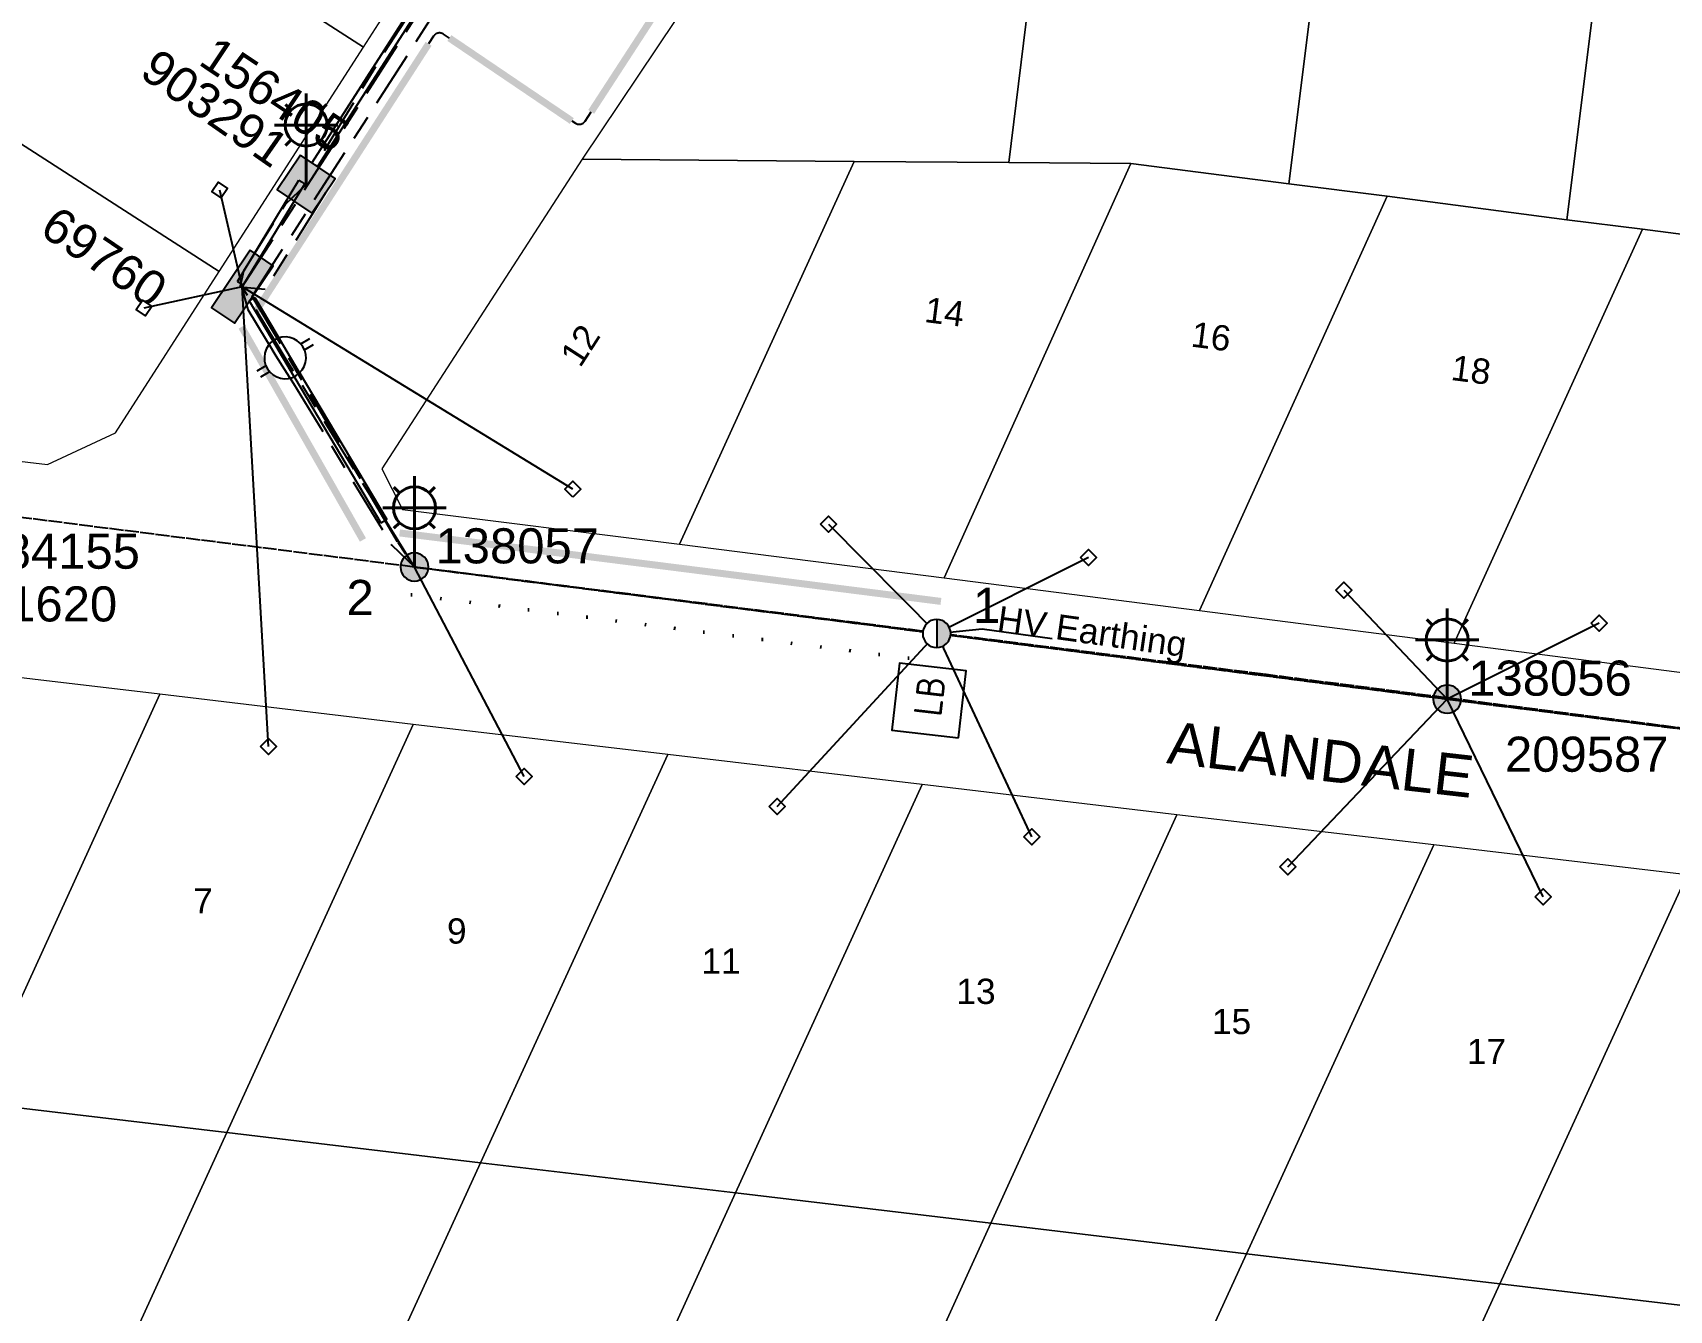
# Model space of a CAD drawing. Header units: metres. Extents: x 302407 to 305113, y 6184433 to 6187336.
# Drawn here: x 302961.3 to 303077.9, y 6186423.1 to 6186514.2 of the extents above; entities that cross this region are included whole.
import ezdxf
from ezdxf.enums import TextEntityAlignment as Align

# ---------------------------------------------------------------- set-up
doc = ezdxf.new("R2010")
doc.units = ezdxf.units.M
for name, pattern in [('Cable Exist OH', [1, 1, 0]), ('Cable Exist UG', [8.2, 4, -1.2, 1.8, -1.2]), ('Cable Remove', [2, 0, -2])]:
    doc.linetypes.add(name, pattern=pattern)
doc.layers.get('0').update_dxf_attribs({"color": 6})
for name, color, linetype, lineweight in [('Cadastre Buildings_SP_EXT', 7, 'Continuous', 5), ('Cadastre Land Parcels_SP_EXT', 7, 'Continuous', 5), ('Cadastre Roads_SP_EXT', 7, 'Continuous', 5)]:
    doc.layers.add(name, color=color, linetype=linetype, lineweight=lineweight)
for name, color, linetype in [('Duct_SP_EXT', 7, 'Continuous'), ('Equip_LV_EXT', 7, 'Continuous'), ('Equip_SP_HV_EXT', 7, 'Continuous'), ('Equip_SP_SL_EXT', 7, 'Continuous'), ('Mains_HV_EXT', 7, 'Continuous'), ('Mains_HV_MOD', 7, 'Continuous'), ('Mains_LV_EXT', 7, 'Continuous'), ('Mains_LV_MOD', 7, 'Continuous'), ('Mains_SL_EXT', 7, 'Continuous'), ('Mains_SL_MOD', 7, 'Continuous'), ('Notes', 7, 'Continuous'), ('Services_SP_EXT', 7, 'Continuous'), ('Sub_SP_TR_HV_LV_EXT', 7, 'Continuous'), ('SupportsOH_SP_TR_HV_LV_SL_EXT', 7, 'Continuous'), ('SupportsOH_SP_TR_HV_LV_SL_NEW', 7, 'Continuous'), ('SupportsUG_SP_LV_EXT', 7, 'Continuous'), ('SupportsUG_SP_LV_SL_EXT', 7, 'Continuous'), ('Trench_SP_NEW', 7, 'Continuous')]:
    doc.layers.add(name, color=color, linetype=linetype)
doc.styles.add('COLUMN_LABEL', font='arial.ttf')
doc.styles.add('iecARIAL', font='arial.ttf', dxfattribs={"height": 2})
doc.styles.add('POLE_LABEL', font='arial.ttf')
doc.styles.get("Standard").update_dxf_attribs({"font": 'arial.ttf'})
doc.linetypes.add('Cable E UG', pattern='A,6,-0.5,["E",Standard,S=1.7,R=0,X=0.5,Y=-1],-2.9', length=9.4)
doc.linetypes.add('IE Trench HV', pattern='A,7,-0.2,["/",Standard,S=3,R=0,X=0.6,Y=-1.4],-2.5', length=9.7)

# ---------------------------------------------------------------- blocks, each defined once
blk = doc.blocks.new('SUB_POLE_EXT')
blk.add_wipeout([(0, 4.22), (0.42, 4.2), (0.83, 4.14), (1.21, 4.05), (1.62, 3.9), (1.99, 3.72), (2.35, 3.51), (2.68, 3.26), (2.99, 2.99), (3.28, 2.66), (3.52, 2.34), (3.76, 1.92), (3.9, 1.62), (4.04, 1.23), (4.18, 0.63), (4.22, 0), (4.18, -0.61), (4.06, -1.15), (3.9, -1.62), (3.58, -2.24), (3.22, -2.73), (2.97, -3.01), (2.68, -3.26), (2.36, -3.5), (2, -3.72), (1.64, -3.89), (1.25, -4.03), (0.82, -4.14), (0.42, -4.2), (0, -4.22), (-0.41, -4.2), (-0.8, -4.15), (-1.21, -4.05), (-1.62, -3.9), (-1.99, -3.73), (-2.35, -3.51), (-2.68, -3.26), (-2.96, -3.02), (-3.23, -2.72), (-3.51, -2.35), (-3.71, -2.01), (-3.91, -1.6), (-4.05, -1.21), (-4.16, -0.76), (-4.22, -0.14), (-4.21, 0.39), (-4.14, 0.83), (-4.03, 1.27), (-3.9, 1.63), (-3.71, 2.02), (-3.5, 2.37), (-3.28, 2.67), (-2.99, 2.99), (-2.68, 3.27), (-2.33, 3.52), (-1.98, 3.73), (-1.63, 3.9), (-1.2, 4.05), (-0.78, 4.15), (-0.4, 4.21)])
blk.add_line((2.16, 0.48), (2.16, 0.48, 0))
blk.add_lwpolyline([(-4.22, 0, 1), (4.22, 0, 1)], format="xyb", close=True)
blk.add_lwpolyline([(2.14, 0.52), (0, 4.22), (-3.66, -2.11), (3.66, -2.11)], close=True)
for tag, height, flags, p in [('ASSET_NUM', 3.5, 8, (2, 2)), ('STREET_CODE', 0.2, 9, (1.5, 0)), ('CONSTRUCTED_VOLTAGE', 0.2, 9, (1.5, -0.2)), ('OPERATING_VOLTAGE', 0.2, 9, (1.5, -0.6)), ('OPERATED_BY', 0.2, 9, (1.5, -0.8)), ('ORIENTATION', 0.2, 9, (1.5, -1.2)), ('NO_PHASES', 0.2, 9, (1.5, -0.4)), ('MAINTAINED_BY', 0.2, 9, (1.5, -1)), ('OWNED_BY', 0.2, 9, (1.5, -1.4)), ('SECONDARY_VOLTAGE', 0.2, 9, (1.5, -1.6)), ('STATE', 0.2, 9, (1.5, -1.8)), ('SUBSTATION_TYPE', 0.2, 9, (1.5, -2)), ('USAGE', 0.2, 9, (1.5, -2.2)), ('LEGEND', 0.2, 9, (1.5, -2.4)), ('STREETNAME', 0.2, 9, (1.5, -2.8)), ('SUBURB', 0.2, 9, (1.5, -3)), ('Z', 0.2, 1, (1.5, -3.4)), ('LOCATION', 0.2, 9, (1.5, -2.6)), ('NOTES', 0.2, 9, (1.5, -3.2))]:
    blk.add_attdef(tag, text='', height=height, dxfattribs=dict(flags=flags)).set_placement(p, align=Align.MIDDLE_LEFT)
blk = doc.blocks.new('COLUMN_EXT')
blk.add_hatch(color=256).paths.add_polyline_path([(-1.49, 1.48), (-1.49, -1.49), (1.48, -1.49), (1.48, 1.48)])
blk.add_lwpolyline([(-1.49, -1.49), (1.48, -1.49), (1.48, 1.48), (-1.49, 1.48)], close=True)
for tag, height, style, flags, p in [('ASSET_NUM', 2.5, 'COLUMN_LABEL', 8, (2, 2)), ('STRUCTURE_PLANT_NUMBER', 0.2, 'POLE_LABEL', 9, (1.81, 0.03)), ('STREET_CODE', 0.2, 'COLUMN_LABEL', 9, (1.81, -0.2))]:
    blk.add_attdef(tag, text='', height=height, dxfattribs=dict(style=style, flags=flags)).set_placement(p, align=Align.MIDDLE_LEFT)
at = {"flags": 9}
for tag, p in [('COLUMN_TYPE', (1.81, -0.4)), ('OWNED_BY', (1.81, -0.6)), ('STATE', (1.81, -0.8)), ('USAGE', (1.81, -1)), ('LEGEND', (1.81, -1.2)), ('STREETNAME', (1.81, -1.6)), ('SUBURB', (1.81, -1.8)), ('LOCATION', (1.81, -1.4)), ('NOTES', (1.81, -2))]:
    blk.add_attdef(tag, text='', height=0.2, dxfattribs=at).set_placement(p, align=Align.MIDDLE_LEFT)
at = {"flags": 1}
blk.add_attdef('Z', (1.81, -2.35), '', height=0.2, dxfattribs=at)
blk = doc.blocks.new('PILLAR_EXT')
blk.add_hatch(color=256).paths.add_polyline_path([(-2.475, 0.99), (-2.475, -0.99), (2.475, -0.99), (2.475, 0.99)])
blk.add_lwpolyline([(-2.475, -0.99), (2.475, -0.99), (2.475, 0.99), (-2.475, 0.99)], close=True)
at = {"style": 'iecARIAL', "flags": 8}
blk.add_attdef('ASSET_NUM', (1.5, 3.5), '', height=2.5, dxfattribs=at)
for tag, p, flags in [('OWNED_BY', (0, -0.2), 9), ('STATE', (0, -0.4), 9), ('SUPPORT_TYPE', (0, -0.6), 9), ('USAGE', (0, -0.8), 9), ('LEGEND', (0, -1), 9), ('LOCATION', (0, -1.2), 9), ('STREETNAME', (0, -1.8), 9), ('SUBURB', (0, -2), 1), ('NOTES', (0, -1.4), 9), ('PARENT', (0, -1.6), 9)]:
    blk.add_attdef(tag, p, '', height=0.2, dxfattribs=dict(flags=flags))
blk = doc.blocks.new('SL_LANTERN_EXT')
at = {"lineweight": 40}
for p, q in [((0, 1.97), (0, 6.47)), ((-1.46, 5.68), (-1.06, 5.28)), ((1.46, 5.68), (1.06, 5.28)), ((-2.25, 4.22), (2.25, 4.22)), ((-1.46, 2.76), (-1.06, 3.16)), ((0, 0), (0, 2.72)), ((1.46, 2.76), (1.06, 3.16))]:
    blk.add_line(p, q, dxfattribs=at)
blk.add_circle((0, 4.22), 1.5, dxfattribs=at)
at = {"style": 'iecARIAL', "flags": 8}
blk.add_attdef('ASSET_NUM', (1.5, 1.5), '', height=2.5, dxfattribs=at)
for tag, p, height, flags in [('CONSTRUCTED_VOLTAGE', (0.98, -0.65), 0.2, 9), ('CONTROL_TYPE', (0.98, -0.85), 0.2, 9), ('LANTERN_PURPOSE', (0.98, -1.05), 0.2, 9), ('LANTERN_TYPE', (0.98, -1.25), 0.2, 9), ('LNUMBER', (2.18, -3.25), 2.5, 8), ('OPERATING_VOLTAGE', (0.98, -1.65), 0.2, 9), ('ORIENTATION', (0.98, -1.85), 0.2, 9), ('OWNED_BY', (0.98, -2.05), 0.2, 9), ('STATE', (0.98, -2.25), 0.2, 9), ('NO_PHASES', (0.98, -1.45), 0.2, 9), ('USAGE', (0.98, -2.45), 0.2, 9), ('CEXIST', (0.98, -2.65), 0.2, 9), ('CNEW', (0.98, -2.85), 0.2, 9), ('CNUMBER', (0.98, -3.05), 0.2, 9), ('CREMOVE', (0.98, -3.25), 0.2, 9), ('CREPLACE', (0.98, -3.45), 0.2, 9), ('LKINGHEIGHT', (0.98, -3.65), 0.2, 9), ('LBRACKET', (0.98, -3.85), 0.2, 9), ('LBRACKETVOCAB', (0.98, -4.05), 0.2, 9), ('LCATEGORY', (0.98, -4.25), 0.2, 9), ('LCHARGE1', (0.98, -4.45), 0.2, 9), ('LCHARGE1PERCENT', (0.98, -4.65), 0.2, 9), ('LCHARGE2', (0.98, -4.85), 0.2, 9), ('LCHARGE2PERCENT', (0.98, -5.05), 0.2, 9), ('LCHARGE3', (0.98, -5.25), 0.2, 9), ('LCHARGE3PERCENT', (0.98, -5.45), 0.2, 9), ('LEXIST', (0.98, -5.65), 0.2, 9), ('LLAMP', (0.98, -5.85), 0.2, 9), ('LLAMPVOCAB', (0.98, -6.05), 0.2, 9), ('LMAST', (0.98, -6.25), 0.2, 9), ('LMASTVOCAB', (0.98, -6.45), 0.2, 9), ('LNEW', (0.98, -6.65), 0.2, 9), ('LANTNUMBER', (0.98, -6.85), 0.2, 9), ('LOUTREACH', (0.98, -7.25), 0.2, 9), ('LOUTREACHVOCAB', (0.98, -7.45), 0.2, 9), ('LRATECODE', (0.98, -7.65), 0.2, 9), ('LREMOVE', (0.98, -7.85), 0.2, 9), ('LREPLACE', (0.98, -8.05), 0.2, 9), ('LTYPE', (0.98, -8.25), 0.2, 9), ('STREETNAME', (0.98, -9.25), 0.2, 9), ('SUBURB', (0.98, -9.45), 0.2, 1), ('LTYPEVOCAB', (0.98, -8.45), 0.2, 9), ('LEGEND', (0.98, -8.65), 0.2, 9), ('LOCATION', (0.98, -8.85), 0.2, 9), ('NOTES', (0.98, -9.05), 0.2, 9)]:
    blk.add_attdef(tag, p, '', height=height, dxfattribs=dict(flags=flags))
blk = doc.blocks.new('CCP_EXT')
at = {"flags": 9}
for tag, p in [('STATE', (0, -1.8)), ('LEGEND', (0, -1.4)), ('LIFE_SUPPORT', (0, -1.6)), ('NOTES', (0, -2))]:
    blk.add_attdef(tag, text='', height=0.2, dxfattribs=at).set_placement(p, align=Align.MIDDLE_LEFT)
blk.add_wipeout([(0, 0.57), (0.57, 0), (0, -0.57), (-0.57, 0)])
blk.add_lwpolyline([(-0.57, 0), (0, 0.57), (0.57, 0), (0, -0.57), (-0.57, 0)])
at = {"flags": 1}
blk.add_attdef('Z', (0, 0), '', height=0.2, dxfattribs=at)
at = {"flags": 9}
for tag, p in [('CCP_TYPE', (0, 0)), ('CONSTRUCTED_VOLTAGE', (0, -0.2)), ('OPERATING_VOLTAGE', (0, -0.6)), ('ORIENTATION', (0, -0.8)), ('OWNED_BY', (0, -1)), ('NO_PHASES', (0, -0.4)), ('USAGE', (0, -1.2))]:
    blk.add_attdef(tag, text='', height=0.2, dxfattribs=at).set_placement(p, align=Align.MIDDLE_LEFT)
blk = doc.blocks.new('POLE_EXT')
blk.add_hatch(color=256).paths.add_polyline_path([(-1, 0, 1), (1, 0, 1)])
blk.add_lwpolyline([(-1, 0, 1), (1, 0, 1)], format="xyb", close=True)
for tag, height, flags, p in [('pNumber', 2.5, 8, (-17.84, 2.07)), ('OWNED_BY', 0.2, 9, (1.35, -0.4)), ('SPECIAL_USE', 0.2, 9, (1.35, -0.8)), ('STATE', 0.2, 9, (1.35, -1)), ('PARENT', 0.2, 9, (1.35, -0.6)), ('USAGE', 0.2, 9, (1.35, -1.2)), ('cLV', 0.2, 9, (1.35, -1.4)), ('hDepth', 0.2, 9, (1.35, -1.6)), ('hDia', 0.2, 9, (1.35, -1.8)), ('cHV', 0.2, 9, (1.35, -2)), ('LBRACKET', 0.2, 9, (1.35, -2.2)), ('LExisting', 0.2, 9, (1.35, -2.4)), ('cLinedev', 0.2, 9, (1.35, -3.4)), ('LANTNUMBER', 0.2, 9, (1.35, -2.6)), ('LOther', 0.2, 9, (1.35, -2.8)), ('LRemove', 0.2, 9, (1.35, -3)), ('LEGEND', 0.2, 9, (1.35, -3.2)), ('LOCATION', 0.2, 9, (1.35, -3.6)), ('pExisting', 0.2, 9, (1.35, -3.8)), ('pFooting', 0.2, 9, (1.35, -4.4)), ('pNew', 0.2, 9, (1.35, -4.6)), ('PFNUMBER', 0.2, 9, (1.35, -4)), ('NEWPFNUMBER', 0.2, 9, (1.35, -4.2)), ('pRelocate', 0.2, 9, (1.35, -5)), ('pRemove', 0.2, 9, (1.35, -5.2)), ('pReplace', 0.2, 9, (1.35, -5.4)), ('pStay', 0.2, 9, (1.35, -5.6)), ('pType', 0.2, 9, (1.35, -5.8)), ('cspan', 0.2, 9, (1.35, -6)), ('STREETNAME', 0.2, 9, (1.35, -6.2)), ('SUBURB', 0.2, 9, (1.35, -6.4)), ('OPERATED_BY', 0.2, 9, (1.36, -7.01)), ('NOTES', 0.2, 9, (1.35, -6.6)), ('MAINTAINED_BY', 0.2, 9, (1.36, -6.81))]:
    blk.add_attdef(tag, text='', height=height, dxfattribs=dict(flags=flags)).set_placement(p, align=Align.MIDDLE_LEFT)
at = {"style": 'POLE_LABEL'}
for tag, height, flags, p in [('ASSET_NUM', 2.5, 8, (2, 2)), ('STRUCTURE_PLANT_NUMBER', 0.2, 9, (1.35, 0.03)), ('STREET_CODE', 0.2, 9, (1.35, -0.2))]:
    blk.add_attdef(tag, text='', height=height, dxfattribs=dict(at, flags=flags)).set_placement(p, align=Align.MIDDLE_LEFT)
at = {"flags": 1}
blk.add_attdef('Z', (1.35, -7.33), '', height=0.2, dxfattribs=at)
blk = doc.blocks.new('LV_UG_LINKS_OPEN_EXT')
for p, q in [((-0.25, 1.47), (-0.25, 2.22)), ((0.25, 1.47), (0.25, 2.22)), ((-0.25, -1.47), (-0.25, -2.22)), ((0.25, -1.47), (0.25, -2.22))]:
    blk.add_line(p, q)
at = {"flags": 9}
for tag, p in [('ACTUAL_STATUS', (0, 0)), ('CONSTRUCTED_VOLTAGE', (0, -0.2)), ('OPERATING_VOLTAGE', (0, -0.6)), ('ORIENTATION', (0, -0.8)), ('STATE', (0, -1)), ('SWITCH_TYPE', (0, -1.2)), ('NO_PHASES', (0, -0.4)), ('USAGE', (0, -1.4)), ('NOTES', (0, -1.6))]:
    blk.add_attdef(tag, text='', height=0.2, dxfattribs=at).set_placement(p, align=Align.MIDDLE_LEFT)
at = {"flags": 1}
blk.add_attdef('Z', (0, 0), '', height=0.2, dxfattribs=at)
blk.add_wipeout([(-0.25, 1.47), (-0.43, 1.43), (-0.61, 1.36), (-0.77, 1.28), (-0.93, 1.17), (-1.07, 1.05), (-1.19, 0.9), (-1.29, 0.75), (-1.38, 0.58), (-1.44, 0.4), (-1.48, 0.22), (-1.49, 0.03), (-1.49, -0.16), (-1.45, -0.34), (-1.4, -0.52), (-1.32, -0.69), (-1.23, -0.85), (-1.11, -1), (-0.98, -1.13), (-0.83, -1.24), (-0.66, -1.34), (-0.49, -1.41), (-0.31, -1.46), (-0.13, -1.49), (0.06, -1.49), (0.25, -1.47), (0.43, -1.43), (0.61, -1.36), (0.77, -1.28), (0.93, -1.17), (1.07, -1.05), (1.19, -0.9), (1.29, -0.75), (1.38, -0.58), (1.44, -0.4), (1.48, -0.22), (1.49, -0.03), (1.49, 0.16), (1.45, 0.34), (1.4, 0.52), (1.32, 0.69), (1.23, 0.85), (1.11, 1), (0.98, 1.13), (0.83, 1.24), (0.66, 1.34), (0.49, 1.41), (0.31, 1.46), (0.13, 1.49), (-0.06, 1.49)])
blk.add_lwpolyline([(0, -1.49, 1), (0, 1.49, 1)], format="xyb", close=True)
blk = doc.blocks.new('HV_LOAD_BREAK_EXT')
blk.add_lwpolyline([(-2.4, -2.4), (2.4, -2.4), (2.4, 2.4), (-2.4, 2.4)], close=True)
at = {"insert": (-1.1, 0.99), "char_height": 2, "width": 2.9628, "attachment_point": 1}
blk.add_mtext('{\\Fisocp|c0;LB}', dxfattribs=at)
for tag, height, flags, p in [('ASSET_NUM', 2.5, 8, (2, 2)), ('STREET_CODE', 0.2, 9, (1.5, 0)), ('ACTUAL_STATUS', 0.2, 9, (1.5, -0.2)), ('CONSTRUCTED_VOLTAGE', 0.2, 9, (1.5, -0.4)), ('OPERATING_VOLTAGE', 0.2, 9, (1.5, -0.8)), ('ORIENTATION', 0.2, 9, (1.5, -1)), ('OWNED_BY', 0.2, 9, (1.5, -1.2)), ('NO_PHASES', 0.2, 9, (1.5, -0.6)), ('OPERATED_BY', 0.2, 9, (1.5, -1.4)), ('STATE', 0.2, 9, (1.5, -1.8)), ('SWITCH_TYPE', 0.2, 9, (1.5, -2)), ('MAINTAINED_BY', 0.2, 9, (1.5, -1.6)), ('USAGE', 0.2, 9, (1.5, -2.2)), ('LEGEND', 0.2, 9, (1.5, -2.4)), ('STREETNAME', 0.2, 9, (1.5, -2.8)), ('SUBURB', 0.2, 9, (1.5, -3)), ('LOCATION', 0.2, 9, (1.5, -2.6)), ('NOTES', 0.2, 9, (1.5, -3.2)), ('LABEL_ALIGNMENT', 0.2, 9, (1.5, -3.4)), ('Z', 0.2, 1, (1.5, -3.6))]:
    blk.add_attdef(tag, text='', height=height, dxfattribs=dict(flags=flags)).set_placement(p, align=Align.MIDDLE_LEFT)
blk = doc.blocks.new('POLE_REPLACE_NEW')
for tag, height, flags, p in [('ASSET_NUM', 2.5, 8, (2, 2)), ('cHV', 0.2, 9, (1.5, -1.8)), ('LBRACKET', 0.2, 9, (1.5, -2)), ('LExisting', 0.2, 9, (1.5, -2.2)), ('LANTNUMBER', 0.2, 9, (1.5, -2.4)), ('cLinedev', 0.2, 9, (1.5, -3.2)), ('LOther', 0.2, 9, (1.5, -2.6)), ('LRemove', 0.2, 9, (1.5, -2.8)), ('LEGEND', 0.2, 9, (1.5, -3)), ('pExisting', 0.2, 9, (1.5, -3.4)), ('pNumber', 2, 8, (1.5, -4.4)), ('PFNUMBER', 0.2, 9, (1.5, -3.6)), ('NEWPFNUMBER', 0.2, 9, (1.5, -3.8)), ('pFooting', 0.2, 9, (1.5, -4)), ('pNew', 0.2, 9, (1.5, -4.2)), ('pRelocate', 0.2, 9, (1.5, -4.6)), ('cspan', 0.2, 9, (1.5, -5.6)), ('SUBURB', 0.2, 9, (1.5, -5.8)), ('pRemove', 0.2, 9, (1.5, -4.8)), ('pReplace', 0.2, 9, (1.5, -5)), ('pStay', 0.2, 9, (1.5, -5.2)), ('pType', 0.2, 9, (1.5, -5.4)), ('STREETNAME', 0.2, 9, (1.5, -6)), ('OPERATED_BY', 0.2, 9, (1.5, -6.6)), ('Z', 0.2, 1, (1.5, -7)), ('LOCATION', 0.2, 9, (1.5, -6.2)), ('NOTES', 0.2, 9, (1.5, -6.4)), ('MAINTAINED_BY', 0.2, 9, (1.5, -6.8))]:
    blk.add_attdef(tag, text='', height=height, dxfattribs=dict(flags=flags)).set_placement(p, align=Align.MIDDLE_LEFT)
blk.add_wipeout([(0, 1), (-0.13, 0.99), (-0.25, 0.97), (-0.37, 0.93), (-0.48, 0.88), (-0.59, 0.81), (-0.68, 0.73), (-0.77, 0.64), (-0.84, 0.54), (-0.9, 0.43), (-0.95, 0.31), (-0.98, 0.19), (-1, 0.06), (-1, -0.06), (-0.98, -0.19), (-0.95, -0.31), (-0.9, -0.43), (-0.84, -0.54), (-0.77, -0.64), (-0.68, -0.73), (-0.59, -0.81), (-0.48, -0.88), (-0.37, -0.93), (-0.25, -0.97), (-0.13, -0.99), (0, -1), (0.13, -0.99), (0.25, -0.97), (0.37, -0.93), (0.48, -0.88), (0.59, -0.81), (0.68, -0.73), (0.77, -0.64), (0.84, -0.54), (0.9, -0.43), (0.95, -0.31), (0.98, -0.19), (1, -0.06), (1, 0.06), (0.98, 0.19), (0.95, 0.31), (0.9, 0.43), (0.84, 0.54), (0.77, 0.64), (0.68, 0.73), (0.59, 0.81), (0.48, 0.88), (0.37, 0.93), (0.25, 0.97), (0.13, 0.99)])
h = blk.add_hatch(color=256)
edge = h.paths.add_edge_path()
edge.add_arc((0, 0), 1, 270, 450)
edge.add_line((0, 1), (0, -1))
blk.add_lwpolyline([(0, 1), (0, -1)])
at = {"lineweight": -3}
blk.add_arc((0, 0), 1, 90, 270, dxfattribs=at)
blk.add_arc((0, 0), 1, 270, 90)
at = {"style": 'POLE_LABEL', "flags": 9}
blk.add_attdef('STRUCTURE_PLANT_NUMBER', text='', height=0.2, dxfattribs=at).set_placement((1.5, 0.24), align=Align.MIDDLE_LEFT)
at = {"flags": 9}
for tag, p in [('STREET_CODE', (1.5, 0)), ('OWNED_BY', (1.5, -0.2)), ('SPECIAL_USE', (1.5, -0.6)), ('STATE', (1.5, -0.8)), ('cLV', (1.5, -1.2)), ('PARENT', (1.5, -0.4)), ('USAGE', (1.5, -1)), ('hDepth', (1.5, -1.4)), ('hDia', (1.5, -1.6))]:
    blk.add_attdef(tag, text='', height=0.2, dxfattribs=at).set_placement(p, align=Align.MIDDLE_LEFT)

msp = doc.modelspace()

# ---------------------------------------------------------------- linework, layer by layer
at = {"layer": 'Cadastre Buildings_SP_EXT', "linetype": 'Continuous'}
msp.add_lwpolyline([(303034.88, 6186537.63), (303027.89, 6186538.49), (303020.44, 6186535), (303000.45, 6186505.17), (303019.84, 6186505.02), (303030.85, 6186504.95), (303034.88, 6186537.63)], close=True, dxfattribs=at)
at = {"layer": 'Cadastre Land Parcels_SP_EXT', "linetype": 'Continuous'}
for points in [[(302995.13, 6186529.15), (302965.91, 6186547.94), (302957.5, 6186535.15), (302955.47, 6186532.06), (302984.85, 6186513.16), (302995.13, 6186529.15)], [(303054.78, 6186535.17), (303034.88, 6186537.63), (303030.85, 6186504.95), (303039.56, 6186504.86), (303050.81, 6186503.42), (303054.78, 6186535.17)], [(303070.64, 6186500.86), (303074.64, 6186532.76), (303054.78, 6186535.17), (303050.81, 6186503.42), (303057.83, 6186502.53), (303070.64, 6186500.86)], [(302974.57, 6186497.18), (302984.85, 6186513.16), (302955.47, 6186532.06), (302949.1, 6186522.31), (302945.07, 6186516.16), (302974.57, 6186497.18)], [(303090.48, 6186498.31), (303094.36, 6186530.27), (303074.64, 6186532.76), (303070.64, 6186500.86), (303076.02, 6186500.2), (303090.48, 6186498.31)], [(303019.84, 6186505.02), (303000.45, 6186505.17), (302986.17, 6186483.12), (302987.64, 6186480.22), (303007.39, 6186477.74), (303019.84, 6186505.02)], [(303030.85, 6186504.95), (303019.84, 6186505.02), (303007.39, 6186477.74), (303026.24, 6186475.35), (303039.56, 6186504.86), (303030.85, 6186504.95)], [(303057.83, 6186502.53), (303050.81, 6186503.42), (303039.56, 6186504.86), (303026.24, 6186475.35), (303044.46, 6186473), (303057.83, 6186502.53)], [(303076.02, 6186500.2), (303070.64, 6186500.86), (303057.83, 6186502.53), (303044.46, 6186473), (303062.61, 6186470.68), (303076.02, 6186500.2)], [(303094.18, 6186497.88), (303090.48, 6186498.31), (303076.02, 6186500.2), (303062.61, 6186470.68), (303080.88, 6186468.34), (303094.18, 6186497.88)], [(302970.33, 6186467.04), (302952.17, 6186469.18), (302938.9, 6186440.1), (302957.04, 6186437.94), (302970.33, 6186467.04)], [(302988.4, 6186464.89), (302970.33, 6186467.04), (302957.04, 6186437.94), (302975.11, 6186435.8), (302988.4, 6186464.89)], [(303006.55, 6186462.75), (302988.4, 6186464.89), (302975.11, 6186435.8), (302993.21, 6186433.65), (303006.55, 6186462.75)], [(303011.38, 6186431.5), (303024.68, 6186460.6), (303006.55, 6186462.75), (302993.21, 6186433.65), (303011.38, 6186431.5)], [(303029.58, 6186429.34), (303042.83, 6186458.46), (303024.68, 6186460.6), (303011.38, 6186431.5), (303029.58, 6186429.34)], [(303047.81, 6186427.17), (303061.16, 6186456.32), (303042.83, 6186458.46), (303029.58, 6186429.34), (303047.81, 6186427.17)], [(303065.86, 6186425.03), (303079.21, 6186454.18), (303061.16, 6186456.32), (303047.81, 6186427.17), (303065.86, 6186425.03)], [(303084.1, 6186422.87), (303097.37, 6186452.03), (303079.21, 6186454.18), (303065.86, 6186425.03), (303084.1, 6186422.87)], [(302975.11, 6186435.8), (302957.04, 6186437.94), (302943.77, 6186408.89), (302961.83, 6186406.75), (302975.11, 6186435.8)], [(302993.21, 6186433.65), (302975.11, 6186435.8), (302961.83, 6186406.75), (302979.89, 6186404.6), (302993.21, 6186433.65)], [(303011.38, 6186431.5), (302993.21, 6186433.65), (302979.89, 6186404.6), (302998.12, 6186402.46), (303011.38, 6186431.5)], [(303029.58, 6186429.34), (303011.38, 6186431.5), (302998.12, 6186402.46), (303016.37, 6186400.32), (303029.58, 6186429.34)], [(303047.81, 6186427.17), (303029.58, 6186429.34), (303016.37, 6186400.32), (303034.53, 6186398.17), (303047.81, 6186427.17)], [(303065.86, 6186425.03), (303047.81, 6186427.17), (303034.53, 6186398.17), (303052.58, 6186396.03), (303065.86, 6186425.03)], [(303084.1, 6186422.87), (303065.86, 6186425.03), (303052.58, 6186396.03), (303070.91, 6186393.88), (303084.1, 6186422.87)]]:
    msp.add_lwpolyline(points, close=True, dxfattribs=at)
at = {"layer": 'Duct_SP_EXT'}
for p, q in [((303013.68, 6186555.58), (302981.17, 6186504.91)), ((303014.08, 6186555.32), (302981.57, 6186504.65)), ((302981.17, 6186504.91), (302981.37, 6186504.78)), ((302981.57, 6186504.65), (302981.37, 6186504.78)), ((302975.87, 6186496.45), (302980.26, 6186503.68)), ((302976.29, 6186496.21), (302980.67, 6186503.43)), ((302980.26, 6186503.68), (302980.46, 6186503.56)), ((302980.67, 6186503.43), (302980.46, 6186503.56)), ((302975.87, 6186496.45), (302976.08, 6186496.33)), ((302976.29, 6186496.21), (302976.08, 6186496.33)), ((302976.71, 6186495.08), (302976.91, 6186495.2)), ((302977.12, 6186495.32), (302976.91, 6186495.2)), ((302986.51, 6186479.49), (302986.3, 6186479.37)), ((302986.1, 6186479.25), (302986.3, 6186479.37))]:
    msp.add_line(p, q, dxfattribs=at)
at = {"layer": 'Mains_HV_MOD', "linetype": 'Cable Exist OH'}
for points in [[(302988.49, 6186476.11), (302987.29, 6186477.91)], [(303025.74, 6186471.41), (302988.49, 6186476.11)]]:
    msp.add_lwpolyline(points, dxfattribs=at)
at = {"layer": 'Mains_HV_MOD', "linetype": 'Cable E UG'}
for points in [[(303025.72, 6186471.37), (303028.96, 6186471.71)], [(303028.96, 6186471.71), (303033.94, 6186471.01)]]:
    msp.add_lwpolyline(points, dxfattribs=at)
at = {"layer": 'Mains_LV_EXT', "linetype": 'Cable Exist OH'}
msp.add_lwpolyline([(302988.49, 6186476.11), (303025.72, 6186471.37)], dxfattribs=at)
at = {"layer": 'Mains_LV_MOD', "linetype": 'Cable Exist UG'}
msp.add_lwpolyline([(302976.22, 6186496.09), (302996.79, 6186528.07)], dxfattribs=at)
at = {"layer": 'Mains_LV_MOD', "linetype": 'Cable Exist OH'}
for points in [[(303025.72, 6186471.37), (303062.11, 6186466.69)], [(303062.11, 6186466.69), (303092.64, 6186462.82)]]:
    msp.add_lwpolyline(points, dxfattribs=at)
at = {"layer": 'Mains_SL_EXT', "linetype": 'Cable Exist UG', "flags": 128}
msp.add_lwpolyline([(303015, 6186557.14), (303014.22, 6186556.1), (303014.22, 6186556.1), (303006.59, 6186544.2), (303005.46, 6186542.44), (303005.46, 6186542.44), (302997.14, 6186529.55), (302996.58, 6186529.45), (302995.49, 6186527.77), (302995.64, 6186527.19), (302986.05, 6186512.32), (302982.23, 6186506.05), (302981.37, 6186504.78)], dxfattribs=at)
at = {"layer": 'Mains_SL_EXT', "linetype": 'Cable Exist UG'}
msp.add_lwpolyline([(302976.07, 6186496.06), (302976.33, 6186497.22), (302976.33, 6186497.22), (302979.29, 6186501.96), (302980.8, 6186503.39)], dxfattribs=at)
at = {"layer": 'Mains_SL_MOD', "linetype": 'Cable Exist UG'}
msp.add_lwpolyline([(302982.16, 6186502.77), (302977.84, 6186495.9), (302976.07, 6186496.06)], dxfattribs=at)
at = {"layer": 'Mains_SL_MOD', "linetype": 'Cable Exist OH'}
msp.add_lwpolyline([(303136.21, 6186457.23), (303092.64, 6186462.82), (303062.11, 6186466.69)], dxfattribs=at)
at = {"layer": 'Notes', "color": 5, "linetype": 'Cable Remove', "lineweight": 50}
msp.add_lwpolyline([(302988.24, 6186474.13), (303025.46, 6186469.39)], dxfattribs=at)
at = {"layer": 'Trench_SP_NEW', "linetype": 'IE Trench HV', "const_width": 0.5, "flags": 128}
for points in [[(303001.09, 6186508.55), (303032.68, 6186557.14)], [(302977.17, 6186494.3), (302989.5, 6186513.4)], [(302990.98, 6186513.81), (302999.71, 6186507.9)], [(302976.17, 6186493.22), (302984.82, 6186478.04)], [(302987.43, 6186478.54), (303007.18, 6186476.06), (303026.02, 6186473.66)]]:
    msp.add_lwpolyline(points, dxfattribs=at)
at = {"layer": 'Trench_SP_NEW', "linetype": 'Cable Exist UG'}
for points in [[(302990.98, 6186513.81), (302990.55, 6186514.09, 0.417521), (302989.86, 6186513.95), (302989.5, 6186513.4)], [(302999.71, 6186507.9), (302999.98, 6186507.74, 0.399885), (303000.65, 6186507.89), (303001.09, 6186508.55)]]:
    msp.add_lwpolyline(points, format="xyb", dxfattribs=at)

# ---------------------------------------------------------------- block references
at = {"layer": 'Equip_SP_HV_EXT', "rotation": 83.42523097658255}
msp.add_blockref('HV_LOAD_BREAK_EXT', (303025.17, 6186466.6), dxfattribs=at)
at = {"layer": 'Equip_SP_SL_EXT'}
ref = msp.add_blockref('SL_LANTERN_EXT', (302980.77, 6186503.39), dxfattribs=at)
ref.add_attrib('ASSET_NUM', '156405', dxfattribs={"layer": '0', "height": 2.5, "rotation": 326.2658, "style": 'iecARIAL'}).set_placement((302982.27, 6186504.89), align=Align.BOTTOM_RIGHT)
ref = msp.add_blockref('SL_LANTERN_EXT', (302988.49, 6186476.11), dxfattribs=at)
ref.add_attrib('ASSET_NUM', '138057', dxfattribs={"layer": '0', "height": 2.5, "style": 'iecARIAL'}).set_placement((302989.99, 6186477.62), align=Align.MIDDLE_LEFT)
ref = msp.add_blockref('SL_LANTERN_EXT', (303062.11, 6186466.69), dxfattribs=at)
ref.add_attrib('ASSET_NUM', '138056', dxfattribs={"layer": '0', "height": 2.5, "rotation": 0.0195, "style": 'iecARIAL'}).set_placement((303063.61, 6186468.19), align=Align.MIDDLE_LEFT)
at = {"layer": 'Sub_SP_TR_HV_LV_EXT'}
ref = msp.add_blockref('SUB_POLE_EXT', (302951.02, 6186480.83), dxfattribs=at)
ref.add_attrib('ASSET_NUM', '41620', dxfattribs={"layer": '0', "height": 2.5}).set_placement((302957.59, 6186471.48), align=Align.BOTTOM_LEFT)
at = {"layer": 'SupportsOH_SP_TR_HV_LV_SL_EXT'}
ref = msp.add_blockref('POLE_EXT', (302988.49, 6186476.11), dxfattribs=at)
ref.add_attrib('PNUMBER', '2', (302983.65, 6186472.69), dxfattribs={"height": 2.5})
ref = msp.add_blockref('POLE_EXT', (303062.11, 6186466.69), dxfattribs=at)
ref.add_attrib('ASSET_NUM', '209587', dxfattribs={"height": 2.5, "style": 'POLE_LABEL'}).set_placement((303066.23, 6186462.77), align=Align.MIDDLE_LEFT)
at = {"layer": 'SupportsUG_SP_LV_EXT'}
ref = msp.add_blockref('PILLAR_EXT', (302976.22, 6186496.09), dxfattribs=dict(at, rotation=235.9615947319484))
ref.add_attrib('ASSET_NUM', '69760', dxfattribs={"layer": '0', "height": 2.5, "rotation": 325.9978, "style": 'iecARIAL'}).set_placement((302969.29, 6186493.84), align=Align.BOTTOM_RIGHT)
at = {"layer": 'SupportsUG_SP_LV_SL_EXT'}
ref = msp.add_blockref('COLUMN_EXT', (302980.77, 6186503.39), dxfattribs=dict(at, rotation=236.0668372701246))
ref.add_attrib('ASSET_NUM', '903291', dxfattribs={"layer": '0', "height": 2.5, "rotation": 325.1027, "style": 'COLUMN_LABEL'}).set_placement((302977.92, 6186503.85), align=Align.BOTTOM_RIGHT)

# ---------------------------------------------------------------- texts
at = {"layer": 'Cadastre Land Parcels_SP_EXT'}
for s, rotation, p in [('14', 352.6921, (303024.78, 6186493.58)), ('16', 352.6841, (303043.78, 6186491.83)), ('12', 57.1394, (303000.3, 6186490.25)), ('18', 352.6646, (303062.31, 6186489.45))]:
    msp.add_text(s, height=1.8, rotation=rotation, dxfattribs=at).set_placement(p)
for s, p in [('7', (302972.72, 6186451.42)), ('9', (302990.81, 6186449.27)), ('11', (303008.95, 6186447.13)), ('13', (303027.12, 6186444.97)), ('15', (303045.34, 6186442.82)), ('17', (303063.51, 6186440.68))]:
    msp.add_text(s, height=1.8, dxfattribs=at).set_placement(p)
at = {"layer": 'Mains_HV_MOD'}
msp.add_text('HV Earthing', height=1.8, rotation=351.9728, dxfattribs=at).set_placement((303029.96, 6186471.57))

# ---------------------------------------------------------------- next in the draw order: linework, layer by layer
at = {"layer": 'Mains_HV_EXT', "linetype": 'Cable Exist OH'}
msp.add_lwpolyline([(302988.49, 6186476.11), (302951.02, 6186480.83)], dxfattribs=at)
at = {"layer": 'Mains_LV_EXT', "linetype": 'Cable Exist OH'}
msp.add_lwpolyline([(302988.49, 6186476.11), (302951.02, 6186480.83)], dxfattribs=at)
at = {"layer": 'Mains_SL_MOD', "linetype": 'Cable Exist OH'}
msp.add_lwpolyline([(302988.49, 6186476.11), (302951.02, 6186480.83), (302926.57, 6186485.19)], dxfattribs=at)

# ---------------------------------------------------------------- next in the draw order: block references
at = {"layer": 'Equip_LV_EXT', "rotation": 121.881195828393}
msp.add_blockref('LV_UG_LINKS_OPEN_EXT', (302979.28, 6186491.02), dxfattribs=at)
at = {"layer": 'Services_SP_EXT'}
for p, rotation in [((302974.61, 6186502.98), 100.9817872949294), ((302969.21, 6186494.57), 191.0185122744495), ((302999.78, 6186481.65), 90.0000000000002)]:
    msp.add_blockref('CCP_EXT', p, dxfattribs=dict(at, rotation=rotation))
for p in [(303018, 6186479.16), (303036.55, 6186476.8), (303054.75, 6186474.46), (303072.95, 6186472.11), (302978.08, 6186463.33), (302996.3, 6186461.18), (303014.35, 6186459.04), (303032.51, 6186456.89), (303050.74, 6186454.75), (303068.95, 6186452.61)]:
    msp.add_blockref('CCP_EXT', p, dxfattribs=at)
at = {"layer": 'SupportsOH_SP_TR_HV_LV_SL_EXT'}
ref = msp.add_blockref('POLE_EXT', (302951.02, 6186480.83), dxfattribs=at)
ref.add_attrib('ASSET_NUM', '784155', dxfattribs={"layer": '0', "height": 2.5, "style": 'POLE_LABEL'}).set_placement((302957.27, 6186475.24), align=Align.BOTTOM_LEFT)

# ---------------------------------------------------------------- next in the draw order: linework, layer by layer
at = {"layer": 'Cadastre Buildings_SP_EXT', "linetype": 'Continuous'}
msp.add_lwpolyline([(302974.57, 6186497.18), (302945.07, 6186516.16), (302940.75, 6186509.52), (302931.89, 6186495.98), (302947.2, 6186485.32), (302959.53, 6186483.76), (302962.34, 6186483.41), (302967.17, 6186485.68), (302974.57, 6186497.18)], close=True, dxfattribs=at)
at = {"layer": 'Duct_SP_EXT'}
for p, q in [((302976.71, 6186495.08), (302986.1, 6186479.25)), ((302977.12, 6186495.32), (302986.51, 6186479.49))]:
    msp.add_line(p, q, dxfattribs=at)
at = {"layer": 'Mains_HV_EXT', "linetype": 'Cable Exist OH'}
msp.add_lwpolyline([(303368.74, 6186434.63), (303324.01, 6186439.7), (303285.7, 6186444.37), (303260.75, 6186447.38), (303220.86, 6186448.09), (303178.75, 6186451.98), (303136.21, 6186457.23), (303048.99, 6186468.47), (303025.74, 6186471.41)], dxfattribs=at)
at = {"layer": 'Mains_HV_MOD', "linetype": 'Cable Exist UG'}
msp.add_lwpolyline([(302987.29, 6186477.91), (302976.93, 6186495.4), (303019.46, 6186561.46), (303032.96, 6186557.3), (303033.88, 6186562.46), (303038.73, 6186575.84), (303041.15, 6186589.27), (303051.04, 6186587.92)], dxfattribs=at)
at = {"layer": 'Mains_LV_EXT', "linetype": 'Cable Exist UG'}
msp.add_lwpolyline([(302979.28, 6186491.02), (302976.22, 6186496.09)], dxfattribs=at)
at = {"layer": 'Mains_LV_MOD', "linetype": 'Cable Exist UG'}
msp.add_lwpolyline([(302988.49, 6186476.11), (302979.28, 6186491.02)], dxfattribs=at)
at = {"layer": 'Mains_SL_MOD', "linetype": 'Cable Exist UG'}
msp.add_lwpolyline([(302976.17, 6186496.09), (302976.62, 6186494.46), (302976.62, 6186494.46), (302978.62, 6186491.15), (302979.87, 6186489.18), (302979.87, 6186489.18), (302986.87, 6186477.67), (302988.49, 6186476.12)], dxfattribs=at)
at = {"layer": 'Mains_SL_MOD', "linetype": 'Cable Exist OH'}
msp.add_lwpolyline([(303062.11, 6186466.69), (303025.72, 6186471.37), (302988.49, 6186476.11)], dxfattribs=at)
at = {"layer": 'Services_SP_EXT'}
for points in [[(302976.22, 6186496.09), (302974.61, 6186502.98)], [(302976.22, 6186496.09), (302969.21, 6186494.57)], [(302978.08, 6186463.33), (302976.22, 6186496.09)], [(302999.78, 6186481.65), (302976.22, 6186496.09)], [(303018, 6186479.16), (303025.72, 6186471.37)], [(302996.3, 6186461.18), (302988.49, 6186476.11)], [(303036.55, 6186476.8), (303025.72, 6186471.37)], [(303054.75, 6186474.46), (303062.11, 6186466.69)], [(303014.35, 6186459.04), (303025.72, 6186471.37)], [(303032.51, 6186456.89), (303025.72, 6186471.37)], [(303072.95, 6186472.11), (303062.11, 6186466.69)], [(303050.74, 6186454.75), (303062.11, 6186466.69)], [(303068.95, 6186452.61), (303062.11, 6186466.69)]]:
    msp.add_lwpolyline(points, dxfattribs=at)

# ---------------------------------------------------------------- next in the draw order: texts
at = {"layer": 'Cadastre Roads_SP_EXT'}
msp.add_text('ALANDALE                                             AVE', height=3, rotation=353.4791, dxfattribs=at).set_placement((303042.05, 6186462.14))

# ---------------------------------------------------------------- next in the draw order: block references
at = {"layer": 'SupportsOH_SP_TR_HV_LV_SL_NEW', "linetype": 'IE Trench HV'}
ref = msp.add_blockref('POLE_REPLACE_NEW', (303025.72, 6186471.37), dxfattribs=at)
ref.add_attrib('pNumber', '1', dxfattribs={"height": 2.5}).set_placement((303028.31, 6186473.38), align=Align.MIDDLE_LEFT)

doc.saveas('drawing.dxf')
